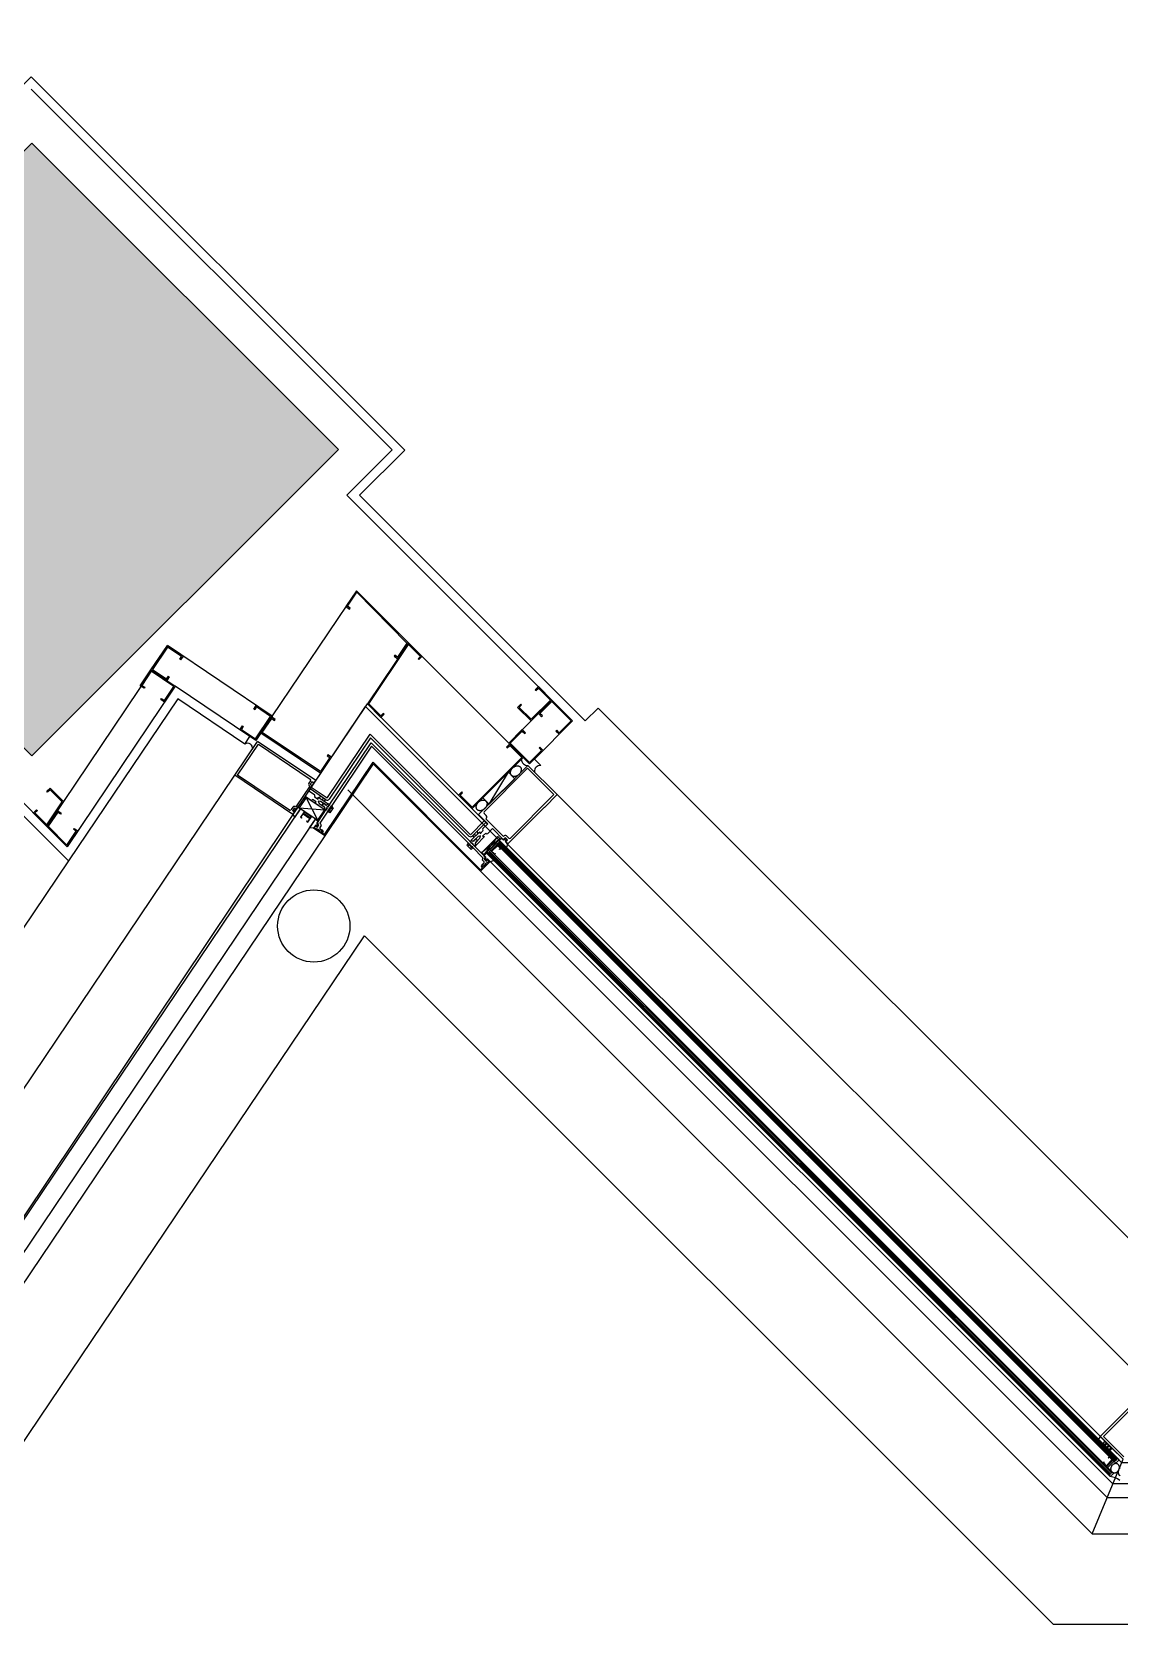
# Model space of a CAD drawing. Header units: inches. Extents: x -71 to 4528, y -885 to 4524.
# Drawn here: x 3660.1 to 3720.2, y 1073.8 to 1163.1 of the extents above; entities that cross this region are included whole.
import ezdxf

# ---------------------------------------------------------------- set-up
doc = ezdxf.new("R2010")
doc.units = ezdxf.units.IN
doc.header["$LTSCALE"] = 96
doc.header["$MEASUREMENT"] = 0
for name, color, linetype in [('A-Bldg-Patt', 5, 'Continuous'), ('A-Cols-Bldg', 235, 'Continuous'), ('A-Glaz-Exst', 53, 'Continuous'), ('A-Wall-Bldg', 235, 'Continuous')]:
    doc.layers.add(name, color=color, linetype=linetype)
doc.layers.add('Viewport', color=14, linetype='Continuous', plot=False)

msp = doc.modelspace()

# ---------------------------------------------------------------- hatches: boundary and pattern name
at = {"layer": 'A-Bldg-Patt'}
msp.add_hatch(color=256, dxfattribs=at).paths.add_polyline_path([(3660.022, 1156.995), (3676.993, 1140.024), (3660.022, 1123.054), (3643.051, 1140.024)])

# ---------------------------------------------------------------- linework, layer by layer
at = {"layer": 'A-Cols-Bldg'}
msp.add_lwpolyline([(3660.022, 1156.995), (3676.993, 1140.024), (3660.022, 1123.054), (3643.051, 1140.024)], close=True, dxfattribs=at)
at = {"layer": 'A-Glaz-Exst'}
for p, q in [((3677.995, 1132.201), (3673.292, 1125.218)), ((3677.995, 1132.201), (3677.405, 1131.325)), ((3687.223, 1122.972), (3677.995, 1132.201)), ((3680.876, 1129.318), (3677.995, 1132.201)), ((3677.405, 1131.325), (3677.613, 1131.186)), ((3677.492, 1131.343), (3678.015, 1132.12)), ((3677.647, 1131.237), (3677.492, 1131.343)), ((3678.015, 1132.12), (3680.793, 1129.308)), ((3677.613, 1131.186), (3677.647, 1131.237)), ((3680.876, 1129.318), (3678.599, 1125.938)), ((3678.683, 1125.943), (3680.872, 1129.235)), ((3680.114, 1128.635), (3680.079, 1128.583)), ((3680.269, 1128.529), (3680.114, 1128.635)), ((3680.793, 1129.308), (3680.269, 1128.529)), ((3680.287, 1128.443), (3680.876, 1129.318)), ((3680.872, 1129.235), (3681.534, 1128.572)), ((3681.623, 1128.572), (3680.876, 1129.318)), ((3680.079, 1128.583), (3680.287, 1128.443)), ((3681.534, 1128.572), (3681.402, 1128.439)), ((3681.402, 1128.439), (3681.446, 1128.396)), ((3681.446, 1128.396), (3681.623, 1128.572)), ((3675.5, 1121.337), (3678.6, 1125.939)), ((3678.599, 1125.938), (3679.345, 1125.192)), ((3685.252, 1119.288), (3678.6, 1125.939)), ((3679.345, 1125.28), (3678.683, 1125.943)), ((3673.499, 1125.078), (3673.292, 1125.218)), ((3673.308, 1125.131), (3673.463, 1125.026)), ((3673.463, 1125.026), (3673.499, 1125.078)), ((3679.478, 1125.413), (3679.345, 1125.28)), ((3679.345, 1125.192), (3679.523, 1125.369)), ((3679.523, 1125.369), (3679.478, 1125.413)), ((3672.702, 1124.343), (3676.019, 1122.108)), ((3675.999, 1122.189), (3672.785, 1124.354)), ((3676.387, 1120.75), (3678.751, 1124.262)), ((3678.751, 1124.262), (3684.298, 1118.715)), ((3671.265, 1121.985), (3672.522, 1123.852)), ((3671.42, 1121.992), (3672.574, 1123.704)), ((3671.824, 1123.717), (3672.102, 1124.133)), ((3675.741, 1121.694), (3672.522, 1123.852)), ((3672.574, 1123.704), (3675.439, 1121.774)), ((3676.41, 1120.227), (3678.808, 1123.787)), ((3678.77, 1124.066), (3676.482, 1120.668)), ((3678.828, 1123.591), (3676.514, 1120.156)), ((3684.22, 1118.616), (3678.77, 1124.066)), ((3678.808, 1123.787), (3684.484, 1118.111)), ((3684.396, 1118.022), (3678.828, 1123.591)), ((3676.522, 1122.967), (3675.999, 1122.189)), ((3676.019, 1122.108), (3676.609, 1122.983)), ((3676.218, 1118.71), (3678.913, 1122.71)), ((3678.921, 1122.613), (3676.242, 1118.634)), ((3676.402, 1123.123), (3676.367, 1123.071)), ((3676.367, 1123.071), (3676.522, 1122.967)), ((3676.609, 1122.983), (3676.402, 1123.123)), ((3678.913, 1122.71), (3684.87, 1116.753)), ((3684.861, 1116.674), (3678.921, 1122.613)), ((3684.395, 1120.144), (3687.223, 1122.972)), ((3687.14, 1122.967), (3684.4, 1120.228)), ((3684.752, 1119.806), (3687.49, 1122.531)), ((3687.467, 1122.376), (3685.056, 1119.965)), ((3686.603, 1122.347), (3686.622, 1122.369)), ((3686.622, 1122.369), (3686.642, 1122.391)), ((3686.642, 1122.391), (3686.664, 1122.411)), ((3686.664, 1122.411), (3686.686, 1122.43)), ((3686.686, 1122.43), (3686.71, 1122.446)), ((3686.71, 1122.446), (3686.735, 1122.462)), ((3686.735, 1122.462), (3686.759, 1122.476)), ((3686.759, 1122.476), (3686.786, 1122.486)), ((3686.786, 1122.486), (3686.811, 1122.496)), ((3686.811, 1122.496), (3686.837, 1122.503)), ((3686.837, 1122.503), (3686.863, 1122.508)), ((3686.863, 1122.508), (3686.888, 1122.511)), ((3686.888, 1122.511), (3686.914, 1122.512)), ((3686.914, 1122.512), (3686.938, 1122.51)), ((3686.938, 1122.51), (3686.961, 1122.506)), ((3686.961, 1122.506), (3686.983, 1122.499)), ((3686.983, 1122.499), (3687.004, 1122.491)), ((3687.004, 1122.491), (3687.024, 1122.48)), ((3687.024, 1122.48), (3687.042, 1122.468)), ((3687.042, 1122.468), (3687.058, 1122.453)), ((3687.058, 1122.453), (3687.073, 1122.438)), ((3687.073, 1122.438), (3687.085, 1122.419)), ((3687.085, 1122.419), (3687.096, 1122.399)), ((3687.096, 1122.399), (3687.104, 1122.379)), ((3687.104, 1122.379), (3687.111, 1122.356)), ((3687.111, 1122.356), (3687.115, 1122.333)), ((3688.926, 1120.917), (3687.467, 1122.376)), ((3689.104, 1120.917), (3687.49, 1122.531)), ((3639.176, 1074.346), (3671.264, 1121.985)), ((3674.479, 1119.82), (3671.265, 1121.985)), ((3674.286, 1120.062), (3671.42, 1121.992)), ((3675.456, 1121.688), (3675.358, 1121.543)), ((3675.48, 1121.558), (3675.435, 1121.491)), ((3675.524, 1121.623), (3675.48, 1121.558)), ((3675.683, 1121.608), (3675.64, 1121.6)), ((3675.64, 1121.6), (3675.648, 1121.557)), ((3675.648, 1121.557), (3675.642, 1121.548)), ((3675.692, 1121.622), (3675.683, 1121.608)), ((3675.727, 1121.673), (3675.684, 1121.665)), ((3675.684, 1121.665), (3675.692, 1121.622)), ((3675.736, 1121.687), (3675.727, 1121.673)), ((3685.341, 1120.383), (3686.403, 1122.151)), ((3686.756, 1121.798), (3685.341, 1120.383)), ((3686.403, 1122.151), (3686.756, 1121.798)), ((3686.521, 1122.119), (3686.522, 1122.144)), ((3686.523, 1122.095), (3686.521, 1122.119)), ((3686.522, 1122.144), (3686.524, 1122.169)), ((3686.527, 1122.071), (3686.523, 1122.095)), ((3686.524, 1122.169), (3686.53, 1122.195)), ((3686.533, 1122.049), (3686.527, 1122.071)), ((3686.53, 1122.195), (3686.537, 1122.222)), ((3686.542, 1122.028), (3686.533, 1122.049)), ((3686.537, 1122.222), (3686.545, 1122.247)), ((3686.552, 1122.009), (3686.542, 1122.028)), ((3686.545, 1122.247), (3686.557, 1122.272)), ((3686.565, 1121.99), (3686.552, 1122.009)), ((3686.557, 1122.272), (3686.571, 1122.298)), ((3686.58, 1121.975), (3686.565, 1121.99)), ((3686.571, 1122.298), (3686.586, 1122.322)), ((3686.595, 1121.96), (3686.58, 1121.975)), ((3686.586, 1122.322), (3686.603, 1122.347)), ((3686.614, 1121.947), (3686.595, 1121.96)), ((3686.633, 1121.937), (3686.614, 1121.947)), ((3686.654, 1121.929), (3686.633, 1121.937)), ((3686.676, 1121.922), (3686.654, 1121.929)), ((3686.7, 1121.918), (3686.676, 1121.922)), ((3686.724, 1121.916), (3686.7, 1121.918)), ((3686.749, 1121.917), (3686.724, 1121.916)), ((3686.774, 1121.919), (3686.749, 1121.917)), ((3686.8, 1121.925), (3686.774, 1121.919)), ((3686.826, 1121.932), (3686.8, 1121.925)), ((3686.852, 1121.941), (3686.826, 1121.932)), ((3686.877, 1121.952), (3686.852, 1121.941)), ((3686.903, 1121.966), (3686.877, 1121.952)), ((3686.927, 1121.981), (3686.903, 1121.966)), ((3686.952, 1121.998), (3686.927, 1121.981)), ((3686.974, 1122.017), (3686.952, 1121.998)), ((3686.996, 1122.037), (3686.974, 1122.017)), ((3687.016, 1122.059), (3686.996, 1122.037)), ((3687.035, 1122.081), (3687.016, 1122.059)), ((3687.051, 1122.105), (3687.035, 1122.081)), ((3687.067, 1122.13), (3687.051, 1122.105)), ((3687.081, 1122.155), (3687.067, 1122.13)), ((3687.091, 1122.181), (3687.081, 1122.155)), ((3687.101, 1122.206), (3687.091, 1122.181)), ((3687.108, 1122.232), (3687.101, 1122.206)), ((3687.113, 1122.258), (3687.108, 1122.232)), ((3687.116, 1122.284), (3687.113, 1122.258)), ((3687.115, 1122.333), (3687.117, 1122.309)), ((3687.117, 1122.309), (3687.116, 1122.284)), ((3675.415, 1121.377), (3674.645, 1120.233)), ((3675.148, 1120.813), (3674.758, 1120.235)), ((3675.211, 1120.765), (3674.825, 1120.191)), ((3675.459, 1120.604), (3675.148, 1120.813)), ((3675.862, 1119.493), (3675.211, 1120.765)), ((3676.248, 1120.066), (3675.211, 1120.765)), ((3675.465, 1121.285), (3675.357, 1121.124)), ((3675.357, 1121.124), (3675.668, 1120.914)), ((3675.427, 1121.229), (3675.497, 1121.332)), ((3676.309, 1120.635), (3675.427, 1121.229)), ((3675.5, 1121.336), (3675.457, 1121.328)), ((3675.457, 1121.328), (3675.465, 1121.285)), ((3675.497, 1121.332), (3676.367, 1120.746)), ((3675.543, 1121.401), (3675.5, 1121.393)), ((3675.5, 1121.393), (3675.508, 1121.35)), ((3675.508, 1121.35), (3675.5, 1121.336)), ((3675.549, 1121.41), (3675.543, 1121.401)), ((3675.563, 1120.646), (3675.545, 1120.62)), ((3675.763, 1120.512), (3675.563, 1120.646)), ((3675.685, 1120.828), (3675.668, 1120.802)), ((3675.668, 1120.802), (3675.868, 1120.668)), ((3675.868, 1120.668), (3675.875, 1120.774)), ((3675.875, 1120.774), (3676.422, 1120.406)), ((3677.525, 1121.182), (3718.716, 1079.989)), ((3683.826, 1121.066), (3683.649, 1120.89)), ((3683.649, 1120.89), (3684.395, 1120.144)), ((3683.737, 1120.89), (3683.87, 1121.022)), ((3684.4, 1120.228), (3683.737, 1120.89)), ((3683.87, 1121.022), (3683.826, 1121.066)), ((3684.816, 1120.553), (3684.84, 1120.568)), ((3684.84, 1120.568), (3684.866, 1120.581)), ((3684.866, 1120.581), (3684.891, 1120.593)), ((3684.891, 1120.593), (3684.917, 1120.603)), ((3684.917, 1120.603), (3684.944, 1120.609)), ((3684.944, 1120.609), (3684.969, 1120.614)), ((3684.969, 1120.614), (3684.995, 1120.617)), ((3685.341, 1120.383), (3684.988, 1120.736)), ((3684.995, 1120.617), (3685.02, 1120.617)), ((3685.02, 1120.617), (3685.044, 1120.616)), ((3685.044, 1120.616), (3685.067, 1120.611)), ((3685.067, 1120.611), (3685.089, 1120.605)), ((3685.089, 1120.605), (3685.111, 1120.597)), ((3685.111, 1120.597), (3685.13, 1120.587)), ((3685.13, 1120.587), (3685.148, 1120.574)), ((3685.148, 1120.574), (3685.165, 1120.56)), ((3686.515, 1118.505), (3688.926, 1120.917)), ((3688.396, 1120.209), (3689.104, 1120.917)), ((3722.03, 1087.989), (3689.103, 1120.916)), ((3641.989, 1071.263), (3674.907, 1120.136)), ((3674.469, 1120.224), (3674.372, 1120.079)), ((3674.502, 1120.105), (3674.458, 1120.04)), ((3674.522, 1119.885), (3674.479, 1119.877)), ((3674.479, 1119.877), (3674.488, 1119.833)), ((3674.488, 1119.833), (3674.479, 1119.82)), ((3674.572, 1119.957), (3674.48, 1119.82)), ((3674.48, 1119.82), (3674.576, 1119.643)), ((3674.546, 1120.172), (3674.502, 1120.105)), ((3674.52, 1120.104), (3674.508, 1120.001)), ((3674.508, 1120.001), (3674.523, 1119.995)), ((3674.611, 1120.153), (3674.52, 1120.104)), ((3674.531, 1119.898), (3674.522, 1119.885)), ((3674.523, 1119.995), (3674.542, 1120.051)), ((3674.566, 1119.949), (3674.523, 1119.941)), ((3674.523, 1119.941), (3674.531, 1119.898)), ((3674.542, 1120.051), (3674.555, 1120.043)), ((3674.572, 1119.959), (3674.566, 1119.949)), ((3674.576, 1119.643), (3674.894, 1120.115)), ((3674.577, 1120.104), (3674.622, 1120.142)), ((3674.589, 1120.095), (3674.577, 1120.104)), ((3674.622, 1120.142), (3674.611, 1120.153)), ((3674.706, 1120.157), (3674.663, 1120.148)), ((3674.663, 1120.148), (3674.67, 1120.105)), ((3674.67, 1120.105), (3674.665, 1120.097)), ((3674.746, 1120.215), (3674.676, 1120.111)), ((3674.749, 1120.222), (3674.706, 1120.213)), ((3674.706, 1120.213), (3674.714, 1120.17)), ((3674.714, 1120.17), (3674.706, 1120.157)), ((3674.894, 1120.115), (3674.746, 1120.215)), ((3674.758, 1120.235), (3674.749, 1120.222)), ((3674.825, 1120.191), (3676.248, 1120.066)), ((3674.825, 1120.191), (3675.862, 1119.493)), ((3674.825, 1120.191), (3675.862, 1119.493)), ((3675.097, 1119.968), (3674.895, 1119.668)), ((3674.908, 1120.136), (3675.115, 1119.996)), ((3674.944, 1119.691), (3675.059, 1119.862)), ((3675.093, 1119.807), (3675.363, 1119.624)), ((3675.511, 1119.688), (3675.097, 1119.968)), ((3675.107, 1119.872), (3675.418, 1119.662)), ((3675.309, 1119.389), (3675.511, 1119.688)), ((3675.53, 1119.717), (3675.737, 1119.577)), ((3675.667, 1120.465), (3675.763, 1120.512)), ((3676.213, 1120.096), (3675.667, 1120.465)), ((3675.862, 1119.493), (3676.248, 1120.066)), ((3676.014, 1120.54), (3675.875, 1120.55)), ((3675.875, 1120.55), (3675.936, 1120.424)), ((3675.889, 1119.453), (3676.375, 1120.175)), ((3675.936, 1120.424), (3676.202, 1120.245)), ((3676.479, 1120.105), (3675.965, 1119.342)), ((3676.28, 1120.361), (3676.014, 1120.54)), ((3676.152, 1120.272), (3676.107, 1120.378)), ((3676.122, 1120.399), (3676.236, 1120.396)), ((3676.165, 1120.265), (3676.152, 1120.272)), ((3676.208, 1120.253), (3676.185, 1120.269)), ((3676.286, 1120.041), (3676.196, 1120.102)), ((3676.227, 1120.116), (3676.213, 1120.096)), ((3676.229, 1120.118), (3676.233, 1120.124)), ((3676.236, 1120.396), (3676.249, 1120.389)), ((3676.252, 1120.368), (3676.275, 1120.353)), ((3676.371, 1120.168), (3676.286, 1120.041)), ((3676.385, 1119.959), (3676.614, 1120.299)), ((3676.415, 1119.938), (3676.385, 1119.959)), ((3676.404, 1120.378), (3676.408, 1120.384)), ((3676.422, 1120.406), (3676.41, 1120.387)), ((3676.411, 1120.421), (3676.5, 1120.36)), ((3676.644, 1120.278), (3676.415, 1119.938)), ((3676.5, 1120.36), (3676.416, 1120.233)), ((3676.523, 1119.906), (3676.433, 1119.966)), ((3676.514, 1120.156), (3676.471, 1120.148)), ((3676.471, 1120.148), (3676.479, 1120.105)), ((3676.571, 1119.978), (3676.481, 1120.037)), ((3676.715, 1120.191), (3676.523, 1119.906)), ((3676.667, 1120.12), (3676.578, 1120.18)), ((3676.614, 1120.299), (3676.644, 1120.278)), ((3676.625, 1120.251), (3676.715, 1120.191)), ((3684.627, 1120.25), (3684.63, 1120.275)), ((3684.627, 1120.225), (3684.627, 1120.25)), ((3684.629, 1120.201), (3684.627, 1120.225)), ((3684.633, 1120.178), (3684.629, 1120.201)), ((3684.63, 1120.275), (3684.635, 1120.302)), ((3684.639, 1120.155), (3684.633, 1120.178)), ((3684.635, 1120.302), (3684.643, 1120.327)), ((3684.648, 1120.135), (3684.639, 1120.155)), ((3684.643, 1120.327), (3684.652, 1120.354)), ((3684.659, 1120.114), (3684.648, 1120.135)), ((3684.652, 1120.354), (3684.664, 1120.379)), ((3684.67, 1120.097), (3684.659, 1120.114)), ((3684.664, 1120.379), (3684.677, 1120.404)), ((3684.685, 1120.08), (3684.67, 1120.097)), ((3684.677, 1120.404), (3684.692, 1120.429)), ((3684.702, 1120.065), (3684.685, 1120.08)), ((3684.692, 1120.429), (3684.709, 1120.452)), ((3684.719, 1120.054), (3684.702, 1120.065)), ((3684.709, 1120.452), (3684.728, 1120.476)), ((3684.739, 1120.043), (3684.719, 1120.054)), ((3684.728, 1120.476), (3684.749, 1120.497)), ((3684.76, 1120.034), (3684.739, 1120.043)), ((3684.749, 1120.497), (3684.77, 1120.517)), ((3685.261, 1119.297), (3684.752, 1119.806)), ((3684.783, 1120.028), (3684.76, 1120.034)), ((3684.77, 1120.517), (3684.792, 1120.536)), ((3684.806, 1120.024), (3684.783, 1120.028)), ((3684.792, 1120.536), (3684.816, 1120.553)), ((3684.83, 1120.022), (3684.806, 1120.024)), ((3684.855, 1120.022), (3684.83, 1120.022)), ((3684.88, 1120.025), (3684.855, 1120.022)), ((3684.907, 1120.03), (3684.88, 1120.025)), ((3684.932, 1120.038), (3684.907, 1120.03)), ((3684.958, 1120.047), (3684.932, 1120.038)), ((3684.984, 1120.059), (3684.958, 1120.047)), ((3685.009, 1120.072), (3684.984, 1120.059)), ((3685.034, 1120.087), (3685.009, 1120.072)), ((3685.057, 1120.104), (3685.034, 1120.087)), ((3685.056, 1119.877), (3685.179, 1119.753)), ((3685.081, 1120.123), (3685.057, 1120.104)), ((3685.102, 1120.144), (3685.081, 1120.123)), ((3685.122, 1120.165), (3685.102, 1120.144)), ((3685.14, 1120.188), (3685.122, 1120.165)), ((3685.158, 1120.211), (3685.14, 1120.188)), ((3685.173, 1120.235), (3685.158, 1120.211)), ((3685.165, 1120.56), (3685.179, 1120.543)), ((3685.186, 1120.261), (3685.173, 1120.235)), ((3685.179, 1120.543), (3685.192, 1120.525)), ((3685.198, 1120.287), (3685.186, 1120.261)), ((3685.192, 1120.525), (3685.202, 1120.506)), ((3685.208, 1120.312), (3685.198, 1120.287)), ((3685.202, 1120.506), (3685.21, 1120.484)), ((3685.214, 1120.339), (3685.208, 1120.312)), ((3685.21, 1120.484), (3685.216, 1120.462)), ((3685.219, 1120.364), (3685.214, 1120.339)), ((3685.216, 1120.462), (3685.221, 1120.439)), ((3685.222, 1120.39), (3685.219, 1120.364)), ((3685.221, 1120.439), (3685.222, 1120.415)), ((3685.222, 1120.415), (3685.222, 1120.39)), ((3688.402, 1120.215), (3686.373, 1118.186)), ((3675.737, 1119.577), (3642.806, 1070.687)), ((3674.895, 1119.668), (3674.947, 1119.633)), ((3674.947, 1119.633), (3674.968, 1119.618)), ((3674.975, 1119.629), (3674.953, 1119.644)), ((3674.968, 1119.618), (3674.975, 1119.629)), ((3675.243, 1119.448), (3675.236, 1119.438)), ((3675.236, 1119.438), (3675.258, 1119.424)), ((3675.264, 1119.434), (3675.243, 1119.448)), ((3675.258, 1119.424), (3675.309, 1119.389)), ((3675.428, 1119.613), (3675.313, 1119.442)), ((3675.405, 1119.084), (3675.724, 1119.557)), ((3675.614, 1119.058), (3675.405, 1119.084)), ((3675.705, 1119.193), (3675.614, 1119.058)), ((3676.242, 1118.634), (3675.62, 1119.053)), ((3675.636, 1119.078), (3675.886, 1118.992)), ((3675.663, 1119.116), (3675.671, 1119.13)), ((3675.673, 1119.063), (3675.663, 1119.116)), ((3675.671, 1119.13), (3675.714, 1119.139)), ((3675.886, 1118.99), (3675.673, 1119.063)), ((3675.707, 1119.182), (3675.712, 1119.19)), ((3675.714, 1119.139), (3675.707, 1119.182)), ((3675.724, 1119.557), (3675.879, 1119.452)), ((3675.759, 1119.163), (3675.804, 1119.201)), ((3675.77, 1119.151), (3675.759, 1119.163)), ((3675.861, 1119.201), (3675.77, 1119.151)), ((3675.804, 1119.201), (3675.792, 1119.21)), ((3675.805, 1119.328), (3675.811, 1119.337)), ((3675.879, 1119.452), (3675.809, 1119.348)), ((3675.811, 1119.337), (3675.854, 1119.346)), ((3675.826, 1119.262), (3675.838, 1119.253)), ((3675.831, 1119.115), (3675.919, 1119.247)), ((3675.838, 1119.253), (3675.858, 1119.309)), ((3675.846, 1119.389), (3675.855, 1119.402)), ((3675.854, 1119.346), (3675.846, 1119.389)), ((3675.855, 1119.402), (3675.898, 1119.41)), ((3675.858, 1119.309), (3675.873, 1119.304)), ((3675.873, 1119.304), (3675.861, 1119.201)), ((3675.886, 1118.992), (3675.87, 1118.943)), ((3675.87, 1118.943), (3676.047, 1118.824)), ((3675.871, 1118.943), (3675.886, 1118.99)), ((3676.066, 1118.93), (3675.871, 1118.943)), ((3675.898, 1119.41), (3675.889, 1119.453)), ((3676.047, 1119.213), (3675.969, 1119.099)), ((3676, 1119.005), (3676.095, 1118.973)), ((3676.047, 1118.824), (3676.104, 1118.907)), ((3676.091, 1118.913), (3676.066, 1118.93)), ((3676.145, 1118.879), (3676.089, 1118.796)), ((3676.089, 1118.796), (3676.218, 1118.71)), ((3676.12, 1118.956), (3676.091, 1118.913)), ((3676.095, 1118.973), (3676.12, 1118.956)), ((3684.319, 1118.715), (3685.06, 1119.456)), ((3684.352, 1118.389), (3684.819, 1118.854)), ((3685.149, 1119.368), (3684.397, 1118.616)), ((3684.819, 1118.854), (3684.846, 1118.751)), ((3684.846, 1118.751), (3685.017, 1118.922)), ((3685.15, 1118.789), (3684.979, 1118.618)), ((3684.995, 1119.031), (3685.261, 1119.297)), ((3685.017, 1118.922), (3684.995, 1118.943)), ((3685.06, 1119.456), (3685.149, 1119.368)), ((3685.171, 1118.767), (3685.15, 1118.789)), ((3685.156, 1119.579), (3686.13, 1118.604)), ((3685.525, 1119.032), (3685.259, 1118.767)), ((3686.138, 1118.42), (3685.525, 1119.032)), ((3676.241, 1118.634), (3643.436, 1069.931)), ((3684.101, 1118.116), (3684.177, 1118.192)), ((3684.344, 1117.873), (3684.101, 1118.116)), ((3684.154, 1118.216), (3684.179, 1118.241)), ((3684.444, 1117.926), (3684.154, 1118.216)), ((3684.162, 1118.055), (3684.238, 1118.132)), ((3684.179, 1118.241), (3684.469, 1117.951)), ((3684.28, 1118.323), (3684.356, 1118.399)), ((3684.387, 1118.216), (3684.28, 1118.323)), ((3684.284, 1117.934), (3684.36, 1118.01)), ((3684.42, 1117.949), (3684.344, 1117.873)), ((3684.37, 1118.371), (3684.352, 1118.389)), ((3684.366, 1118.363), (3684.371, 1118.359)), ((3684.439, 1118.022), (3684.396, 1118.022)), ((3684.439, 1117.979), (3684.439, 1118.022)), ((3684.995, 1117.423), (3684.439, 1117.979)), ((3684.551, 1118.051), (3684.444, 1118.159)), ((3684.469, 1117.951), (3684.444, 1117.926)), ((3684.728, 1118.599), (3684.5, 1118.371)), ((3684.502, 1118.359), (3684.522, 1118.378)), ((3684.522, 1118.399), (3684.532, 1118.41)), ((3684.528, 1118.067), (3685.047, 1117.548)), ((3684.532, 1118.41), (3684.644, 1118.434)), ((3684.627, 1118.127), (3684.551, 1118.051)), ((3684.606, 1118.293), (3684.587, 1118.274)), ((3684.587, 1118.143), (3684.592, 1118.138)), ((3684.6, 1118.272), (3684.827, 1118.499)), ((3684.617, 1118.124), (3684.6, 1118.141)), ((3685.083, 1118.591), (3684.617, 1118.124)), ((3684.638, 1118.304), (3684.627, 1118.293)), ((3684.662, 1118.416), (3684.638, 1118.304)), ((3684.863, 1118.635), (3684.728, 1118.599)), ((3684.827, 1118.499), (3684.863, 1118.635)), ((3684.944, 1117.715), (3685.828, 1118.599)), ((3685.953, 1118.474), (3684.944, 1117.715)), ((3684.979, 1118.618), (3685.083, 1118.591)), ((3685.069, 1117.59), (3685.828, 1118.599)), ((3685.953, 1118.474), (3685.069, 1117.59)), ((3685.375, 1117.85), (3685.728, 1118.202)), ((3685.737, 1118.106), (3685.471, 1117.841)), ((3685.763, 1118.045), (3685.534, 1117.814)), ((3685.882, 1118.403), (3685.706, 1118.227)), ((3685.706, 1118.227), (3720.03, 1083.901)), ((3685.728, 1118.202), (3685.985, 1117.946)), ((3685.932, 1117.961), (3685.787, 1118.106)), ((3685.791, 1118.229), (3720.01, 1084.009)), ((3685.828, 1118.599), (3685.953, 1118.474)), ((3685.843, 1118.264), (3720.054, 1084.053)), ((3685.878, 1118.316), (3720.098, 1084.097)), ((3720.207, 1084.078), (3685.882, 1118.403)), ((3685.899, 1118.386), (3686.026, 1118.513)), ((3686.302, 1117.982), (3685.899, 1118.386)), ((3685.914, 1117.893), (3685.932, 1117.911)), ((3685.922, 1117.885), (3685.914, 1117.893)), ((3685.941, 1117.902), (3685.922, 1117.885)), ((3685.985, 1117.946), (3685.941, 1117.902)), ((3686.026, 1118.513), (3686.115, 1118.424)), ((3686.162, 1118.464), (3686.17, 1118.478)), ((3686.213, 1118.435), (3686.162, 1118.464)), ((3686.17, 1118.478), (3686.269, 1118.446)), ((3686.203, 1118.424), (3686.213, 1118.435)), ((3686.351, 1118.404), (3686.238, 1118.518)), ((3686.257, 1118.391), (3686.247, 1118.38)), ((3686.247, 1118.292), (3686.363, 1118.176)), ((3686.373, 1118.186), (3686.253, 1118.305)), ((3686.287, 1118.339), (3686.257, 1118.391)), ((3686.269, 1118.446), (3686.3, 1118.348)), ((3686.3, 1118.348), (3686.287, 1118.339)), ((3686.363, 1118.176), (3686.302, 1117.982)), ((3686.304, 1118.628), (3686.427, 1118.505)), ((3720.424, 1084.113), (3686.363, 1118.176)), ((3685.391, 1117.204), (3684.861, 1116.674)), ((3684.931, 1117.052), (3685.041, 1117.115)), ((3684.988, 1116.995), (3684.931, 1117.052)), ((3685.069, 1117.59), (3684.944, 1117.715)), ((3685.053, 1117.213), (3684.961, 1117.304)), ((3685.162, 1117.055), (3684.988, 1116.995)), ((3685.014, 1116.898), (3685.167, 1117.05)), ((3685.047, 1117.548), (3685.047, 1117.504)), ((3685.047, 1117.504), (3685.091, 1117.504)), ((3685.057, 1117.34), (3685.17, 1117.227)), ((3685.192, 1117.679), (3685.06, 1117.546)), ((3685.06, 1117.546), (3685.148, 1117.457)), ((3685.091, 1117.504), (3685.102, 1117.493)), ((3685.108, 1117.41), (3685.094, 1117.401)), ((3685.094, 1117.401), (3685.125, 1117.304)), ((3685.102, 1117.493), (3685.102, 1117.449)), ((3685.102, 1117.449), (3685.146, 1117.449)), ((3685.137, 1117.358), (3685.108, 1117.41)), ((3685.125, 1117.304), (3685.224, 1117.271)), ((3685.334, 1117.214), (3685.135, 1117.099)), ((3685.135, 1117.099), (3685.162, 1117.055)), ((3685.148, 1117.37), (3685.137, 1117.358)), ((3685.14, 1117.094), (3685.37, 1117.226)), ((3685.167, 1117.05), (3685.14, 1117.094)), ((3685.146, 1117.449), (3685.155, 1117.44)), ((3685.352, 1117.873), (3685.175, 1117.696)), ((3685.175, 1117.696), (3719.719, 1083.151)), ((3685.181, 1117.314), (3685.193, 1117.325)), ((3685.233, 1117.285), (3685.181, 1117.314)), ((3685.595, 1117.275), (3685.192, 1117.679)), ((3685.224, 1117.271), (3685.233, 1117.285)), ((3685.256, 1117.703), (3719.71, 1083.249)), ((3685.271, 1117.324), (3685.28, 1117.316)), ((3685.28, 1117.325), (3685.396, 1117.21)), ((3685.28, 1117.316), (3685.28, 1117.272)), ((3685.28, 1117.272), (3685.323, 1117.272)), ((3685.313, 1117.733), (3719.753, 1083.292)), ((3685.323, 1117.272), (3685.334, 1117.261)), ((3685.334, 1117.261), (3685.334, 1117.214)), ((3685.343, 1117.79), (3719.797, 1083.336)), ((3719.896, 1083.328), (3685.352, 1117.873)), ((3685.37, 1117.226), (3685.391, 1117.204)), ((3685.631, 1117.594), (3685.375, 1117.85)), ((3685.396, 1117.21), (3685.595, 1117.275)), ((3719.859, 1082.747), (3685.396, 1117.21)), ((3685.471, 1117.791), (3685.617, 1117.646)), ((3685.675, 1117.638), (3685.631, 1117.594)), ((3685.667, 1117.646), (3685.685, 1117.664)), ((3685.694, 1117.655), (3685.675, 1117.637)), ((3685.685, 1117.664), (3685.694, 1117.655)), ((3684.861, 1116.674), (3719.544, 1081.989)), ((3684.87, 1116.753), (3684.978, 1116.863)), ((3684.978, 1116.863), (3684.908, 1116.934)), ((3684.943, 1116.969), (3685.014, 1116.898)), ((3719.161, 1085.378), (3721.901, 1088.118)), ((3721.901, 1087.941), (3719.337, 1085.378)), ((3719.754, 1084.784), (3719.161, 1085.378)), ((3719.426, 1085.112), (3719.299, 1084.985)), ((3719.299, 1084.985), (3719.365, 1084.92)), ((3719.337, 1085.378), (3720.476, 1084.238)), ((3719.365, 1084.92), (3719.403, 1084.958)), ((3719.403, 1084.958), (3719.469, 1084.893)), ((3719.492, 1085.047), (3719.426, 1085.112)), ((3719.469, 1084.893), (3719.431, 1084.854)), ((3719.431, 1084.854), (3719.497, 1084.788)), ((3719.448, 1085.002), (3719.492, 1085.047)), ((3719.513, 1084.937), (3719.448, 1085.002)), ((3719.557, 1084.98), (3719.513, 1084.937)), ((3719.624, 1084.915), (3719.557, 1084.98)), ((3719.579, 1084.871), (3719.624, 1084.915)), ((3719.645, 1084.805), (3719.579, 1084.871)), ((3718.716, 1079.989), (3720.424, 1084.113)), ((3719.381, 1083.968), (3719.363, 1083.949)), ((3719.389, 1083.959), (3719.381, 1083.968)), ((3719.497, 1084.788), (3719.535, 1084.827)), ((3719.535, 1084.827), (3719.601, 1084.761)), ((3719.77, 1084.038), (3719.54, 1083.808)), ((3719.601, 1084.761), (3719.562, 1084.723)), ((3719.562, 1084.723), (3719.628, 1084.657)), ((3719.832, 1084.012), (3719.566, 1083.746)), ((3719.575, 1083.649), (3719.928, 1084.003)), ((3719.628, 1084.215), (3719.61, 1084.196)), ((3719.61, 1084.196), (3719.619, 1084.188)), ((3719.619, 1084.188), (3719.636, 1084.206)), ((3719.628, 1084.657), (3719.667, 1084.695)), ((3719.672, 1084.259), (3719.628, 1084.215)), ((3719.689, 1084.85), (3719.645, 1084.805)), ((3719.667, 1084.695), (3719.715, 1084.646)), ((3719.928, 1084.003), (3719.672, 1084.259)), ((3719.686, 1084.206), (3719.832, 1084.061)), ((3719.754, 1084.783), (3719.689, 1084.85)), ((3719.71, 1084.74), (3719.754, 1084.784)), ((3719.71, 1084.739), (3719.754, 1084.783)), ((3719.782, 1084.669), (3719.71, 1084.74)), ((3719.759, 1084.69), (3719.71, 1084.739)), ((3719.826, 1084.713), (3719.782, 1084.669)), ((3720.424, 1084.113), (3719.826, 1084.713)), ((3720.03, 1083.901), (3720.207, 1084.078)), ((3719.363, 1083.949), (3719.319, 1083.905)), ((3719.319, 1083.905), (3719.575, 1083.649)), ((3719.372, 1083.941), (3719.389, 1083.959)), ((3719.517, 1083.746), (3719.372, 1083.892)), ((3719.719, 1083.151), (3719.896, 1083.328)), ((3719.756, 1083.576), (3719.757, 1083.601)), ((3719.756, 1083.554), (3719.756, 1083.576)), ((3719.759, 1083.53), (3719.756, 1083.554)), ((3719.757, 1083.601), (3719.76, 1083.624)), ((3719.763, 1083.509), (3719.759, 1083.53)), ((3719.76, 1083.624), (3719.764, 1083.647)), ((3719.769, 1083.487), (3719.763, 1083.509)), ((3719.764, 1083.647), (3719.77, 1083.671)), ((3719.777, 1083.467), (3719.769, 1083.487)), ((3719.77, 1083.671), (3719.778, 1083.693)), ((3719.786, 1083.448), (3719.777, 1083.467)), ((3719.778, 1083.693), (3719.788, 1083.716)), ((3719.796, 1083.43), (3719.786, 1083.448)), ((3719.788, 1083.716), (3719.798, 1083.738)), ((3719.808, 1083.414), (3719.796, 1083.43)), ((3719.798, 1083.738), (3719.81, 1083.759)), ((3719.822, 1083.399), (3719.808, 1083.414)), ((3719.81, 1083.759), (3719.824, 1083.778)), ((3719.835, 1083.386), (3719.822, 1083.399)), ((3719.824, 1083.778), (3719.838, 1083.797)), ((3719.851, 1083.374), (3719.835, 1083.386)), ((3719.838, 1083.797), (3719.854, 1083.813)), ((3719.868, 1083.365), (3719.851, 1083.374)), ((3719.854, 1083.813), (3719.871, 1083.829)), ((3719.885, 1083.357), (3719.868, 1083.365)), ((3719.871, 1083.829), (3719.888, 1083.844)), ((3719.904, 1083.352), (3719.885, 1083.357)), ((3719.888, 1083.844), (3719.907, 1083.855)), ((3719.922, 1083.348), (3719.904, 1083.352)), ((3719.907, 1083.855), (3719.925, 1083.866)), ((3719.942, 1083.347), (3719.922, 1083.348)), ((3719.925, 1083.866), (3719.945, 1083.875)), ((3719.961, 1083.347), (3719.942, 1083.347)), ((3719.945, 1083.875), (3719.964, 1083.881)), ((3719.981, 1083.35), (3719.961, 1083.347)), ((3719.964, 1083.881), (3719.984, 1083.886)), ((3720, 1083.354), (3719.981, 1083.35)), ((3719.984, 1083.886), (3720.003, 1083.889)), ((3720.02, 1083.36), (3720, 1083.354)), ((3720.003, 1083.889), (3720.023, 1083.889)), ((3720.04, 1083.369), (3720.02, 1083.36)), ((3720.023, 1083.889), (3720.042, 1083.888)), ((3720.059, 1083.38), (3720.04, 1083.369)), ((3720.042, 1083.888), (3720.061, 1083.884)), ((3720.077, 1083.392), (3720.059, 1083.38)), ((3720.061, 1083.884), (3720.08, 1083.878)), ((3720.094, 1083.405), (3720.077, 1083.392)), ((3720.08, 1083.878), (3720.097, 1083.87)), ((3720.111, 1083.421), (3720.094, 1083.405)), ((3720.097, 1083.87), (3720.114, 1083.86)), ((3720.127, 1083.438), (3720.111, 1083.421)), ((3720.114, 1083.86), (3720.129, 1083.85)), ((3720.142, 1083.457), (3720.127, 1083.438)), ((3720.129, 1083.85), (3720.144, 1083.836)), ((3720.155, 1083.477), (3720.142, 1083.457)), ((3720.144, 1083.836), (3720.157, 1083.821)), ((3720.167, 1083.497), (3720.155, 1083.477)), ((3720.157, 1083.821), (3720.168, 1083.805)), ((3720.158, 1083.424), (3720.157, 1083.4)), ((3720.157, 1083.4), (3720.158, 1083.378)), ((3720.16, 1083.448), (3720.158, 1083.424)), ((3720.158, 1083.378), (3720.161, 1083.354)), ((3720.165, 1083.472), (3720.16, 1083.448)), ((3720.161, 1083.354), (3720.165, 1083.333)), ((3720.17, 1083.495), (3720.165, 1083.472)), ((3720.165, 1083.333), (3720.171, 1083.312)), ((3720.178, 1083.519), (3720.167, 1083.497)), ((3720.168, 1083.805), (3720.179, 1083.787)), ((3720.178, 1083.519), (3720.17, 1083.495)), ((3720.171, 1083.312), (3720.179, 1083.292)), ((3720.187, 1083.541), (3720.178, 1083.519)), ((3720.188, 1083.541), (3720.178, 1083.519)), ((3720.179, 1083.787), (3720.188, 1083.768)), ((3720.179, 1083.292), (3720.189, 1083.273)), ((3720.195, 1083.564), (3720.187, 1083.541)), ((3720.188, 1083.768), (3720.196, 1083.748)), ((3720.199, 1083.563), (3720.188, 1083.541)), ((3720.189, 1083.273), (3720.2, 1083.257)), ((3720.201, 1083.588), (3720.195, 1083.564)), ((3720.196, 1083.748), (3720.202, 1083.727)), ((3720.211, 1083.584), (3720.199, 1083.563)), ((3720.2, 1083.257), (3720.212, 1083.241)), ((3720.206, 1083.611), (3720.201, 1083.588)), ((3720.202, 1083.727), (3720.206, 1083.704)), ((3720.206, 1083.704), (3720.208, 1083.682)), ((3720.208, 1083.635), (3720.206, 1083.611)), ((3720.208, 1083.682), (3720.208, 1083.658)), ((3720.208, 1083.658), (3720.208, 1083.635)), ((3720.225, 1083.604), (3720.211, 1083.584)), ((3720.212, 1083.241), (3720.226, 1083.227)), ((3720.24, 1083.623), (3720.225, 1083.604)), ((3720.226, 1083.227), (3720.242, 1083.215)), ((3720.256, 1083.641), (3720.24, 1083.623)), ((3720.242, 1083.215), (3720.258, 1083.204)), ((3774.182, 1082.747), (3719.859, 1082.747)), ((3719.544, 1081.989), (3773.993, 1081.989)), ((3718.716, 1079.989), (3779.743, 1079.989))]:
    msp.add_line(p, q, dxfattribs=at)
for centre, radius, start, end in [((3671.969, 1123.482), 0.276, 350.33851, 121.7885), ((3687.468, 1122.864), 0.334, 176.50404, 273.65404), ((3688.176, 1122.199), 0.333, 86.42501, 183.57501), ((3675.435, 1121.491), 0.0929, 146.3372, 205.05387), ((3675.519, 1121.53), 0.0927, 204.93955, 277.83955), ((3675.404, 1121.723), 0.0626, 325.8139, 55.81389), ((3675.52, 1121.53), 0.0929, 14.65279, 87.55279), ((3675.627, 1121.558), 0.018, 193.89516, 325.49516), ((3675.519, 1121.529), 0.185, 204.72792, 235.61126), ((3675.494, 1120.655), 0.0619, 235.93383, 325.93383), ((3675.534, 1121.42), 0.0183, 326.02746, 97.62745), ((3675.634, 1120.863), 0.0619, 325.93383, 55.93382), ((3676.02, 1120.753), 0.0627, 63.80826, 236.25826), ((3676.099, 1120.699), 0.0625, 243.19578, 55.64577), ((3676.328, 1120.538), 0.112, 108.10992, 175.82658), ((3676.379, 1120.738), 0.124, 235.87353, 325.87353), ((3676.375, 1120.758), 0.0148, 235.78431, 325.78431), ((3674.32, 1120.114), 0.0619, 235.93383, 325.93383), ((3674.542, 1120.079), 0.0931, 204.49541, 277.39541), ((3674.547, 1120.171), 0.0935, 87.20672, 145.92339), ((3674.542, 1120.079), 0.0934, 14.2606, 87.1606), ((3674.542, 1120.079), 0.186, 56.12338, 87.00672), ((3674.557, 1119.969), 0.0178, 326.93524, 98.53523), ((3674.521, 1119.992), 0.0619, 325.93383, 55.93382), ((3674.625, 1120.146), 0.0626, 235.81389, 325.81389), ((3674.65, 1120.106), 0.0179, 195.58436, 327.18436), ((3674.972, 1119.672), 0.0344, 145.40772, 235.40772), ((3675.088, 1119.843), 0.0345, 56.53462, 146.53462), ((3675.126, 1119.856), 0.0594, 164.43728, 236.48728), ((3676.121, 1120.384), 0.0155, 88.69647, 202.7298), ((3676.173, 1120.277), 0.0148, 235.78431, 325.78431), ((3676.197, 1120.14), 0.0386, 267.85673, 325.27339), ((3676.15, 1120.168), 0.0929, 326.14291, 56.1429), ((3676.156, 1120.176), 0.0929, 326.14291, 56.1429), ((3676.24, 1120.376), 0.0148, 325.78431, 55.7843), ((3676.327, 1120.43), 0.0929, 236.1429, 326.1429), ((3676.332, 1120.439), 0.0936, 236.06119, 326.06119), ((3676.393, 1120.201), 0.0397, 55.52779, 235.52779), ((3676.393, 1120.201), 0.031, 56.56013, 236.56013), ((3676.375, 1120.405), 0.0387, 326.77769, 24.19435), ((3685.1, 1119.921), 0.0621, 135, 225), ((3685.114, 1119.688), 0.0921, 346.33168, 45.04833), ((3675.284, 1119.462), 0.0351, 235.20398, 325.20398), ((3675.396, 1119.674), 0.0598, 236.36095, 308.41095), ((3675.399, 1119.633), 0.0352, 326.30995, 56.30994), ((3675.756, 1119.158), 0.0626, 55.81389, 145.81389), ((3675.727, 1119.18), 0.018, 13.89516, 145.49516), ((3675.835, 1119.208), 0.0929, 194.65279, 267.55279), ((3675.86, 1119.313), 0.0619, 145.93383, 235.93383), ((3675.82, 1119.318), 0.0183, 146.02746, 277.62746), ((3675.835, 1119.208), 0.0927, 24.93954, 97.83954), ((3676.021, 1119.064), 0.0623, 145.93496, 250.93496), ((3675.833, 1119.167), 0.219, 12.04619, 52.89619), ((3676.125, 1118.894), 0.0246, 56.30994, 146.30994), ((3676.124, 1118.893), 0.0253, 326.00356, 56.00355), ((3684.658, 1118.789), 0.0631, 315.00274, 127.45273), ((3685.039, 1118.987), 0.0621, 135, 225), ((3685.022, 1119.709), 0.186, 315.72284, 346.60618), ((3684.309, 1118.705), 0.125, 225.00001, 315.00001), ((3684.309, 1118.725), 0.0145, 225.00001, 315.00001), ((3684.394, 1118.39), 0.039, 166.41569, 223.83235), ((3684.435, 1118.437), 0.0925, 225.00001, 315.00001), ((3684.437, 1118.425), 0.0932, 225.00001, 315.00001), ((3684.416, 1118.188), 0.0401, 315.00001, 135), ((3684.396, 1118.518), 0.113, 14.91395, 82.63062), ((3684.506, 1118.089), 0.0311, 315.00001, 135), ((3684.533, 1118.389), 0.0152, 135, 225), ((3684.59, 1118.72), 0.0631, 135.00273, 307.45273), ((3684.653, 1118.208), 0.0932, 135, 225), ((3684.666, 1118.207), 0.0932, 135, 225), ((3684.62, 1118.164), 0.0383, 224.30085, 281.71752), ((3684.617, 1118.304), 0.0152, 225.00001, 315.00001), ((3684.647, 1118.419), 0.0148, 347.98334, 102.01667), ((3685.215, 1118.811), 0.0621, 225.00001, 315.00001), ((3685.762, 1118.082), 0.0352, 45.00001, 135.00001), ((3685.721, 1118.088), 0.0598, 314.38188, 26.43187), ((3685.907, 1117.936), 0.0352, 315.00001, 45), ((3686.159, 1118.468), 0.0621, 225.00001, 315.00001), ((3686.262, 1118.473), 0.186, 104.16278, 135.04612), ((3686.151, 1118.432), 0.0177, 224.91127, 357.41127), ((3686.261, 1118.428), 0.093, 104.66945, 177.53612), ((3686.238, 1118.563), 0.0933, 44.52826, 103.24492), ((3686.291, 1118.336), 0.0621, 135, 225), ((3686.266, 1118.317), 0.0177, 92.58874, 225.08874), ((3686.261, 1118.428), 0.093, 272.4639, 345.33056), ((3686.471, 1118.549), 0.0621, 225.00001, 315.00001), ((3685.147, 1117.316), 0.186, 145.00247, 183.85247), ((3685.009, 1117.169), 0.0621, 300.0931, 45.09309), ((3685.147, 1117.316), 0.093, 92.46389, 165.33056), ((3685.142, 1117.427), 0.0182, 273.19396, 45.69395), ((3685.104, 1117.414), 0.0615, 315.00001, 45), ((3685.147, 1117.316), 0.093, 284.66946, 357.53612), ((3685.236, 1117.282), 0.0615, 45.00001, 135.00001), ((3685.258, 1117.311), 0.0182, 44.30605, 176.80605), ((3685.496, 1117.816), 0.0352, 135, 225), ((3685.491, 1117.857), 0.0605, 242.66136, 314.71136), ((3685.642, 1117.67), 0.0352, 225.00001, 315.00001), ((3684.925, 1116.951), 0.0249, 135, 225), ((3684.925, 1116.951), 0.0249, 45.00001, 135.00001), ((3719.051, 1085.362), 0.111, 260.70095, 8.41761), ((3719.661, 1084.181), 0.0352, 45.00001, 135.00001), ((3719.737, 1084.668), 0.0311, 225.00001, 315.00001), ((3719.737, 1084.668), 0.0311, 315.00001, 45), ((3719.812, 1083.996), 0.0596, 62.7818, 134.8318), ((3719.807, 1084.036), 0.0345, 315.00001, 45), ((3719.396, 1083.917), 0.0352, 135, 225), ((3719.542, 1083.771), 0.0345, 225.00001, 315.00001), ((3719.582, 1083.766), 0.0596, 135.16821, 207.21821), ((3719.653, 1082.251), 0.903, 49.21002, 85.79336)]:
    msp.add_arc(centre, radius, start, end, dxfattribs=at)
at = {"layer": 'A-Wall-Bldg'}
for p, q in [((3679.968, 1139.999), (3659.992, 1159.975)), ((3640.016, 1139.999), (3661.985, 1118.031)), ((3679.968, 1139.999), (3677.465, 1137.496)), ((3677.465, 1137.496), (3689.959, 1125.001)), ((3666.622, 1127.824), (3667.53, 1129.172)), ((3667.541, 1129.089), (3666.703, 1127.845)), ((3673.325, 1125.268), (3667.53, 1129.172)), ((3667.53, 1129.172), (3668.405, 1128.582)), ((3668.318, 1128.565), (3667.541, 1129.089)), ((3666.642, 1127.743), (3661.783, 1120.53)), ((3666.032, 1126.948), (3666.622, 1127.824)), ((3666.642, 1127.743), (3666.119, 1126.966)), ((3667.497, 1127.234), (3666.622, 1127.824)), ((3666.622, 1127.824), (3667.969, 1126.916)), ((3667.886, 1126.905), (3666.642, 1127.743)), ((3666.703, 1127.845), (3667.48, 1127.321)), ((3668.213, 1128.409), (3668.318, 1128.565)), ((3668.265, 1128.375), (3668.213, 1128.409)), ((3668.405, 1128.582), (3668.265, 1128.375)), ((3667.969, 1126.916), (3661.985, 1118.031)), ((3666.239, 1126.809), (3666.032, 1126.948)), ((3666.119, 1126.966), (3666.274, 1126.86)), ((3666.274, 1126.86), (3666.239, 1126.809)), ((3667.363, 1126.128), (3667.886, 1126.905)), ((3667.969, 1126.916), (3667.379, 1126.041)), ((3667.48, 1127.321), (3667.584, 1127.477)), ((3667.636, 1127.441), (3667.497, 1127.234)), ((3667.584, 1127.477), (3667.636, 1127.441)), ((3672.102, 1124.133), (3667.969, 1126.916)), ((3688.064, 1126.896), (3687.887, 1126.72)), ((3688.811, 1126.15), (3688.064, 1126.896)), ((3668.104, 1126.222), (3662.061, 1117.249)), ((3667.172, 1126.181), (3667.207, 1126.232)), ((3667.379, 1126.041), (3667.172, 1126.181)), ((3667.207, 1126.232), (3667.363, 1126.128)), ((3671.824, 1123.717), (3668.104, 1126.222)), ((3687.662, 1125.001), (3688.811, 1126.15)), ((3688.727, 1126.146), (3687.667, 1125.085)), ((3687.887, 1126.72), (3687.932, 1126.676)), ((3687.932, 1126.676), (3688.064, 1126.809)), ((3688.064, 1126.809), (3688.727, 1126.146)), ((3688.811, 1126.15), (3688.064, 1125.404)), ((3688.153, 1125.404), (3688.816, 1126.066)), ((3689.959, 1125.001), (3688.811, 1126.15)), ((3688.816, 1126.066), (3689.876, 1125.006)), ((3672.309, 1125.65), (3672.45, 1125.857)), ((3672.362, 1125.615), (3672.309, 1125.65)), ((3672.466, 1125.771), (3672.362, 1125.615)), ((3672.406, 1124.003), (3673.244, 1125.247)), ((3673.325, 1125.268), (3672.417, 1123.92)), ((3672.45, 1125.857), (3673.325, 1125.268)), ((3673.244, 1125.247), (3672.466, 1125.771)), ((3673.292, 1125.218), (3672.702, 1124.343)), ((3672.785, 1124.354), (3673.308, 1125.131)), ((3686.428, 1123.768), (3688.064, 1125.404)), ((3687.092, 1125.925), (3686.916, 1125.748)), ((3686.916, 1125.748), (3687.662, 1125.001)), ((3687.003, 1125.748), (3687.136, 1125.88)), ((3687.667, 1125.085), (3687.003, 1125.748)), ((3687.136, 1125.88), (3687.092, 1125.925)), ((3688.064, 1125.404), (3688.241, 1125.228)), ((3688.286, 1125.271), (3688.153, 1125.404)), ((3688.241, 1125.228), (3688.286, 1125.271)), ((3671.542, 1124.51), (3671.681, 1124.717)), ((3672.417, 1123.92), (3671.542, 1124.51)), ((3671.733, 1124.683), (3671.628, 1124.526)), ((3671.628, 1124.526), (3672.406, 1124.003)), ((3671.681, 1124.717), (3671.733, 1124.683)), ((3687.174, 1124.514), (3686.428, 1123.768)), ((3686.511, 1123.763), (3687.174, 1124.426)), ((3687.351, 1124.337), (3687.174, 1124.514)), ((3687.174, 1124.426), (3687.307, 1124.293)), ((3687.307, 1124.293), (3687.351, 1124.337)), ((3689.959, 1125.001), (3687.842, 1122.884)), ((3689.081, 1124.476), (3689.037, 1124.432)), ((3689.037, 1124.432), (3689.213, 1124.255)), ((3689.213, 1124.343), (3689.081, 1124.476)), ((3689.876, 1125.006), (3689.213, 1124.343)), ((3689.213, 1124.255), (3689.959, 1125.001)), ((3686.477, 1123.719), (3686.3, 1123.542)), ((3686.3, 1123.542), (3686.344, 1123.497)), ((3686.344, 1123.497), (3686.477, 1123.63)), ((3686.428, 1123.768), (3687.577, 1122.618)), ((3687.223, 1122.972), (3686.477, 1123.719)), ((3686.477, 1123.63), (3687.14, 1122.967)), ((3687.572, 1122.702), (3686.511, 1123.763)), ((3688.235, 1123.365), (3687.572, 1122.702)), ((3687.577, 1122.618), (3688.324, 1123.365)), ((3688.147, 1123.542), (3688.102, 1123.497)), ((3688.102, 1123.497), (3688.235, 1123.365)), ((3688.324, 1123.365), (3688.147, 1123.542)), ((3688.196, 1122.53), (3687.842, 1122.884)), ((3660.86, 1121.1), (3661.037, 1121.276)), ((3660.904, 1121.056), (3660.86, 1121.1)), ((3661.037, 1121.188), (3660.904, 1121.056)), ((3661.037, 1121.276), (3661.783, 1120.53)), ((3661.7, 1120.525), (3661.037, 1121.188)), ((3660.112, 1119.903), (3660.289, 1120.08)), ((3660.858, 1119.157), (3660.112, 1119.903)), ((3660.333, 1120.036), (3660.2, 1119.903)), ((3660.2, 1119.903), (3660.863, 1119.241)), ((3660.289, 1120.08), (3660.333, 1120.036)), ((3661.783, 1120.53), (3660.858, 1119.157)), ((3660.858, 1119.157), (3661.448, 1120.033)), ((3660.863, 1119.241), (3661.7, 1120.525)), ((3661.464, 1119.946), (3660.941, 1119.169)), ((3661.448, 1120.033), (3661.655, 1119.894)), ((3661.621, 1119.841), (3661.464, 1119.946)), ((3661.655, 1119.894), (3661.621, 1119.841)), ((3661.985, 1118.031), (3660.858, 1119.157)), ((3660.941, 1119.169), (3661.963, 1118.112)), ((3661.963, 1118.112), (3662.488, 1118.89)), ((3662.574, 1118.906), (3661.985, 1118.031)), ((3662.332, 1118.994), (3662.367, 1119.046)), ((3662.488, 1118.89), (3662.332, 1118.994)), ((3662.367, 1119.046), (3662.574, 1118.906)), ((3647.405, 1067.022), (3678.442, 1113.102)), ((3678.442, 1113.102), (3716.553, 1074.989)), ((3716.553, 1074.989), (3998.993, 1074.99))]:
    msp.add_line(p, q, dxfattribs=at)
msp.add_lwpolyline([(4005.374, 1091.983), (3997.988, 1091.977), (3997.988, 1092.977), (3724.097, 1092.977), (3691.365, 1125.709), (3690.658, 1125.002), (3678.172, 1137.496), (3680.667, 1139.992), (3659.993, 1160.667), (3639.3, 1139.992), (3662.061, 1117.249), (3634.492, 1076.319), (3595.802, 1025.192)], dxfattribs=at)
msp.add_circle((3675.632, 1113.64), 2, dxfattribs=at)
at = {"layer": 'Viewport'}
msp.add_lwpolyline([(3602.7, 1019.333), (3641.915, 1071.171), (3678.498, 1125.787), (3720.349, 1083.936), (3998.999, 1083.936), (3998.999, 1091.983), (4040.999, 1091.983), (4040.999, 1083.936), (4319.625, 1083.936), (4362.985, 1127.295), (4357.298, 1132.981), (4386.998, 1162.679), (4392.683, 1156.993), (4436.053, 1200.363), (4436.053, 1479.01), (4428.01, 1479.01), (4428.01, 1520.996), (4436.053, 1520.996), (4436.053, 1838.996)], dxfattribs=at)

doc.saveas('drawing.dxf')
